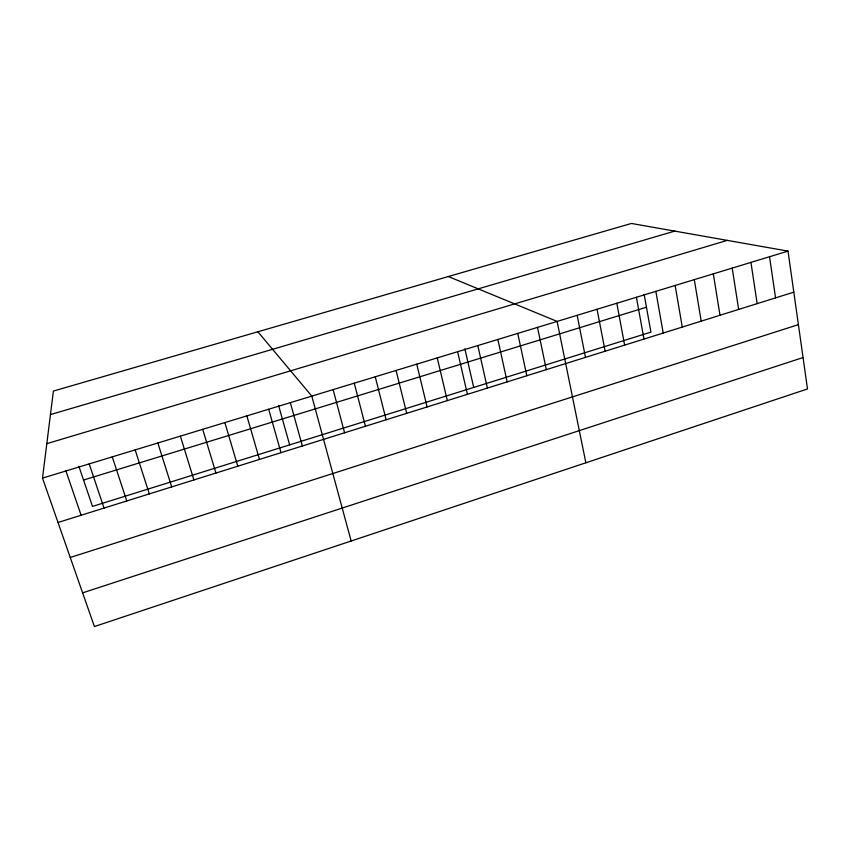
<?xml version="1.0" encoding="UTF-8"?>
<svg xmlns="http://www.w3.org/2000/svg" width="850" height="850" viewBox="0 0 850 850"><rect width="100%" height="100%" fill="white"/><g stroke="black" fill="none" stroke-linecap="round" stroke-linejoin="round"><path stroke-width="1.27" d="M42.5 478.114L53.401 391.064L631.401 223.454L788.003 251.111L807.5 388.949L94.403 626.546L42.5 478.114L788.003 251.111M82.62 592.854L803.059 357.542M70.252 557.483L798.405 324.636M58.013 522.484L793.804 292.166M83.544 480.038L646.457 307.211M46.814 443.658L727.239 240.38M50.458 414.587L674.741 231.104M448.343 276.537L557.111 321.417L585.862 462.793M257.879 331.776L311.801 396.111L351.156 540.993M65.939 470.974L81.122 515.249M78.891 466.299L92.491 506.409L650.93 332.116L644.13 294.259M89.197 463.888L104.04 508.077M112.264 456.864L126.777 500.958M135.15 449.894L149.334 493.903M157.845 442.988L171.711 486.891M180.37 436.135L193.917 479.942M202.704 429.324L215.942 473.046M224.867 422.578L237.798 466.204M246.861 415.884L259.484 459.414M268.674 409.243L281.01 452.678M278.598 405.514L289.659 444.879M290.328 402.645L302.366 445.995M333.115 389.619L344.579 432.788M354.259 383.18L365.447 426.254M375.254 376.784L386.155 419.772M396.079 370.451L406.704 413.334M416.744 364.151L427.104 406.948M437.251 357.914L447.344 400.616M457.608 351.709L467.436 394.326M464.876 348.819L473.705 387.43M477.806 345.557L487.379 388.089M497.856 339.458L507.174 381.884M517.756 333.391L526.819 375.743M537.508 327.377L546.327 369.633M577.161 315.308L585.48 357.372M597.051 309.251L605.136 351.22M616.803 303.237L624.633 345.121M636.395 297.266L643.992 339.065M655.839 291.348L663.213 333.051M675.144 285.473L682.274 327.08M694.301 279.639L701.207 321.151M713.32 273.849L720.003 315.265M732.201 268.101L738.661 309.432M750.933 262.395L757.169 303.631M769.537 256.732L775.561 297.882"/></g></svg>
